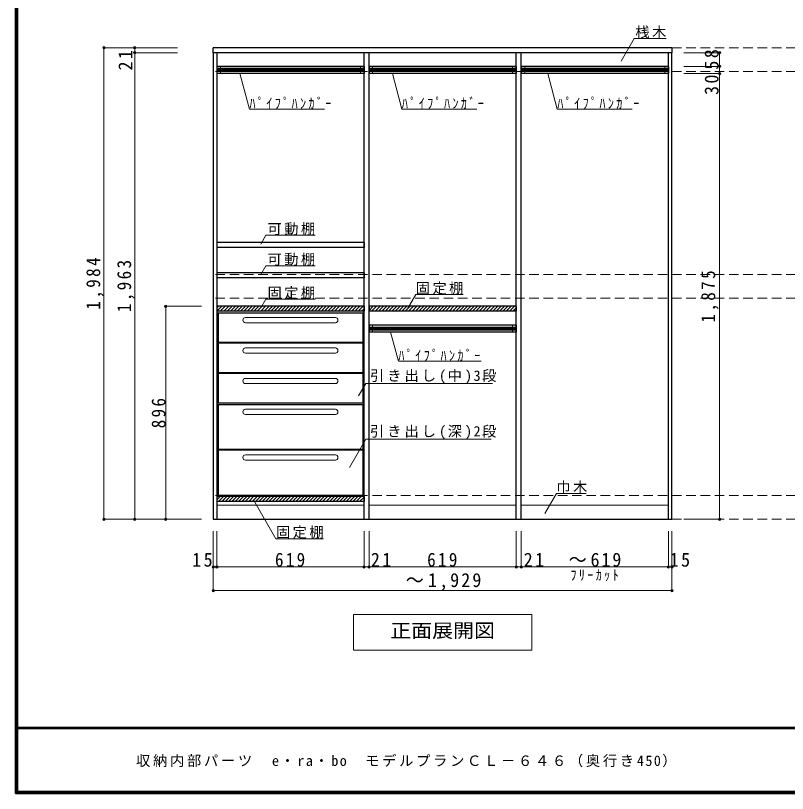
# Model space of a CAD drawing. Units: millimetres at full size, sheet at 1:20; details may follow other scales. Extents: x -3922 to 3878, y -2932 to 2722.
# Drawn here: x -3922 to -676, y -2864 to 408 of the extents above; entities that cross this region are included whole.
import ezdxf
from ezdxf.enums import TextEntityAlignment as Align

# ---------------------------------------------------------------- set-up
doc = ezdxf.new("R2010")
doc.units = ezdxf.units.MM
doc.header["$LTSCALE"] = 20
doc.header["$PDMODE"] = 32
doc.header["$PDSIZE"] = 10
doc.linetypes.add('DASHED2', pattern=[3, 2, -1])
for name, color, linetype, lineweight in [('0-2', 2, 'Continuous', 35), ('0-3_固定棚', 3, 'Continuous', 25), ('0-4_可動棚', 3, 'Continuous', 25), ('0-6_パイプハンガー', 4, 'Continuous', 9), ('0-7_桟木・巾木', 2, 'Continuous', 35), ('0-8', 7, 'Continuous', 18), ('0-A_文字', 7, 'Continuous', 18), ('0-B_寸法', 7, 'Continuous', 9), ('0-C_ハッチ', 4, 'Continuous', 9), ('F-1_枠', 6, 'Continuous', 40)]:
    doc.layers.add(name, color=color, linetype=linetype, lineweight=lineweight)
doc.layers.add('F-A_文字', color=7, linetype='Continuous')
doc.styles.add('ＭＳ ゴシック', font='')
doc.styles.get('ＭＳ ゴシック').set_extended_font_data('MS Gothic')

msp = doc.modelspace()

# ---------------------------------------------------------------- linework, layer by layer
at = {"layer": '0-2', "color": 3, "lineweight": 25}
for p, q in [((-3090.67, 251.73), (-3090.67, 272.73)), ((-1161.67, 272.73), (-3090.67, 272.73)), ((-1161.67, 272.73), (-1161.67, 251.73)), ((-3090.67, 251.73), (-3090.67, -1711.27)), ((-1161.67, 251.73), (-3090.67, 251.73)), ((-3075.67, 251.73), (-3075.67, -1711.27)), ((-2456.67, -1711.27), (-2456.67, 251.73)), ((-2435.67, -1711.27), (-2435.67, 251.73)), ((-1816.67, -1711.27), (-1816.67, 251.73)), ((-1795.67, -1711.27), (-1795.67, 251.73)), ((-1176.67, -1711.27), (-1176.67, 251.73)), ((-1161.67, -1711.27), (-1161.67, 251.73)), ((-3090.67, -1711.27), (-1161.67, -1711.27))]:
    msp.add_line(p, q, dxfattribs=at)
at = {"layer": '0-3_固定棚'}
for p, q in [((-3075.67, -815.27), (-3075.67, -836.27)), ((-2456.67, -815.27), (-3075.67, -815.27)), ((-2456.67, -815.27), (-2456.67, -836.27)), ((-2435.67, -815.27), (-2435.67, -836.27)), ((-1816.67, -815.27), (-2435.67, -815.27)), ((-1816.67, -815.27), (-1816.67, -836.27)), ((-2456.67, -836.27), (-3075.67, -836.27)), ((-1816.67, -836.27), (-2435.67, -836.27)), ((-3075.67, -1615.27), (-3075.67, -1636.27)), ((-2456.67, -1615.27), (-3075.67, -1615.27)), ((-2456.67, -1615.27), (-2456.67, -1636.27)), ((-2456.67, -1636.27), (-3075.67, -1636.27))]:
    msp.add_line(p, q, dxfattribs=at)
at = {"layer": '0-4_可動棚'}
for p, q in [((-2456.67, -546.27), (-3075.67, -546.27)), ((-3075.67, -546.27), (-3075.67, -567.27)), ((-2456.67, -546.27), (-2456.67, -567.27)), ((-2456.67, -567.27), (-3075.67, -567.27)), ((-3075.67, -674.27), (-3075.67, -695.27)), ((-2456.67, -674.27), (-3075.67, -674.27)), ((-2456.67, -674.27), (-2456.67, -695.27)), ((-2456.67, -695.27), (-3075.67, -695.27))]:
    msp.add_line(p, q, dxfattribs=at)
at = {"layer": '0-6_パイプハンガー', "color": 3, "lineweight": 25}
for p, q in [((-2456.67, 193.73), (-3075.67, 193.73)), ((-3075.67, 193.73), (-3075.67, 163.73)), ((-2456.67, 163.73), (-3075.67, 163.73)), ((-2456.67, 193.73), (-2456.67, 163.73)), ((-2435.67, 193.73), (-2435.67, 163.73)), ((-1816.67, 193.73), (-2435.67, 193.73)), ((-1816.67, 163.73), (-2435.67, 163.73)), ((-1816.67, 193.73), (-1816.67, 163.73)), ((-1176.67, 193.73), (-1795.67, 193.73)), ((-1795.67, 193.73), (-1795.67, 163.73)), ((-1176.67, 163.73), (-1795.67, 163.73)), ((-1176.67, 193.73), (-1176.67, 163.73)), ((-2435.67, -894.27), (-2435.67, -924.27)), ((-1816.67, -894.27), (-2435.67, -894.27)), ((-1816.67, -894.27), (-1816.67, -924.27)), ((-1816.67, -924.27), (-2435.67, -924.27))]:
    msp.add_line(p, q, dxfattribs=at)
at = {"layer": '0-6_パイプハンガー'}
for p, q in [((-3075.67, 184.73), (-2456.67, 184.73)), ((-3075.67, 180.73), (-2456.67, 180.73)), ((-3075.67, 176.73), (-2456.67, 176.73)), ((-3075.67, 172.73), (-2456.67, 172.73)), ((-2435.67, 184.73), (-1816.67, 184.73)), ((-2435.67, 180.73), (-1816.67, 180.73)), ((-2435.67, 176.73), (-1816.67, 176.73)), ((-2435.67, 172.73), (-1816.67, 172.73)), ((-1795.67, 184.73), (-1176.67, 184.73)), ((-1795.67, 180.73), (-1176.67, 180.73)), ((-1795.67, 176.73), (-1176.67, 176.73)), ((-1795.67, 172.73), (-1176.67, 172.73)), ((-2435.67, -903.27), (-1816.67, -903.27)), ((-2435.67, -907.27), (-1816.67, -907.27)), ((-2435.67, -911.27), (-1816.67, -911.27)), ((-2435.67, -915.27), (-1816.67, -915.27))]:
    msp.add_line(p, q, dxfattribs=at)
at = {"layer": '0-6_パイプハンガー', "color": 7, "lineweight": 18}
for p, q in [((-3060.67, 193.73), (-3060.67, 163.73)), ((-2471.67, 193.73), (-2471.67, 163.73)), ((-2420.67, 193.73), (-2420.67, 163.73)), ((-1831.67, 193.73), (-1831.67, 163.73)), ((-1780.67, 193.73), (-1780.67, 163.73)), ((-1191.67, 193.73), (-1191.67, 163.73)), ((-2420.67, -894.27), (-2420.67, -924.27)), ((-1831.67, -894.27), (-1831.67, -924.27))]:
    msp.add_line(p, q, dxfattribs=at)
at = {"layer": '0-7_桟木・巾木', "color": 7, "lineweight": 18}
for p, q in [((-2456.67, 191.73), (-3075.67, 191.73)), ((-1816.67, 191.73), (-2435.67, 191.73)), ((-1176.67, 191.73), (-1795.67, 191.73)), ((-3075.67, -1651.27), (-2456.67, -1651.27)), ((-2435.67, -1651.27), (-1816.67, -1651.27)), ((-1795.67, -1651.27), (-1176.67, -1651.27))]:
    msp.add_line(p, q, dxfattribs=at)
at = {"layer": '0-8', "color": 3, "lineweight": 25}
for p, q in [((-3070.67, -842.27), (-3070.67, -1223.27)), ((-2461.67, -967.27), (-3070.67, -967.27)), ((-2461.67, -970.27), (-3070.67, -970.27)), ((-2461.67, -1095.27), (-3070.67, -1095.27)), ((-2461.67, -1098.27), (-3070.67, -1098.27)), ((-2461.67, -1223.27), (-3070.67, -1223.27)), ((-3070.67, -1228.27), (-3070.67, -1609.27)), ((-3070.67, -1228.27), (-2461.67, -1228.27)), ((-2461.67, -1228.27), (-2461.67, -1609.27)), ((-2461.67, -1417.27), (-3070.67, -1417.27)), ((-2461.67, -1420.27), (-3070.67, -1420.27)), ((-3070.67, -1609.27), (-2461.67, -1609.27))]:
    msp.add_line(p, q, dxfattribs=at)
at = {"layer": '0-8'}
for p, q in [((-2955.17, -862.27), (-2577.17, -862.27)), ((-2955.17, -884.27), (-2577.17, -884.27)), ((-2955.17, -990.27), (-2577.17, -990.27)), ((-2955.17, -1012.27), (-2577.17, -1012.27)), ((-2955.17, -1118.27), (-2577.17, -1118.27)), ((-2955.17, -1140.27), (-2577.17, -1140.27)), ((-3070.67, -1223.27), (-3075.67, -1223.27)), ((-3075.67, -1228.27), (-3075.67, -1609.27)), ((-3070.67, -1228.27), (-3075.67, -1228.27)), ((-2461.67, -1223.27), (-2456.67, -1223.27)), ((-2955.17, -1248.27), (-2577.17, -1248.27)), ((-2955.17, -1270.27), (-2577.17, -1270.27)), ((-2955.17, -1440.27), (-2577.17, -1440.27)), ((-2955.17, -1462.27), (-2577.17, -1462.27)), ((-3070.67, -1609.27), (-3075.67, -1609.27)), ((-2461.67, -1609.27), (-2456.67, -1609.27))]:
    msp.add_line(p, q, dxfattribs=at)
for points in [[(-3070.67, -842.27), (-3075.67, -842.27), (-3075.67, -1223.27)], [(-2461.67, -842.27), (-2456.67, -842.27), (-2456.67, -1223.27)], [(-2461.67, -1228.27), (-2456.67, -1228.27), (-2456.67, -1609.27)]]:
    msp.add_lwpolyline(points, dxfattribs=at)
at = {"layer": '0-8', "color": 3, "lineweight": 25}
msp.add_lwpolyline([(-3070.67, -842.27), (-2461.67, -842.27), (-2461.67, -1223.27)], dxfattribs=at)
at = {"layer": '0-8'}
for centre, start, end in [((-2955.17, -873.27), 90, 270), ((-2577.17, -873.27), 270, 90), ((-2955.17, -1001.27), 90, 270), ((-2577.17, -1001.27), 270, 90), ((-2955.17, -1129.27), 90, 270), ((-2577.17, -1129.27), 270, 90), ((-2955.17, -1259.27), 90, 270), ((-2577.17, -1259.27), 270, 90), ((-2955.17, -1451.27), 90, 270), ((-2577.17, -1451.27), 270, 90)]:
    msp.add_arc(centre, 11, start, end, dxfattribs=at)
at = {"layer": '0-A_文字'}
for p, q in [((-1375.08, 216.5), (-1320.25, 311.47)), ((-1185.67, 311.47), (-1320.25, 311.47)), ((-2978.46, 163.73), (-2938.44, 14.41)), ((-2337.52, 163.73), (-2297.51, 14.41)), ((-1683.92, 163.73), (-1643.91, 14.41)), ((-2622.96, 14.41), (-2938.44, 14.41)), ((-1982.03, 14.41), (-2297.51, 14.41)), ((-1328.43, 14.41), (-1643.91, 14.41)), ((-2890.98, -553.31), (-2869.76, -516.55)), ((-2662.57, -516.55), (-2869.76, -516.55)), ((-2890.98, -681.31), (-2869.76, -644.55)), ((-2662.57, -644.55), (-2869.76, -644.55)), ((-2274.1, -826.33), (-2239.08, -765.68)), ((-2039.08, -765.68), (-2239.08, -765.68)), ((-2890.98, -822.31), (-2869.76, -785.55)), ((-2662.57, -785.55), (-2869.76, -785.55)), ((-2312.21, -1046.21), (-2344.89, -924.27)), ((-2312.21, -1046.21), (-1963.84, -1046.21)), ((-2449.3, -1140.57), (-2479.23, -1192.41)), ((-2449.3, -1140.57), (-1916.48, -1140.57)), ((-2449.3, -1374.56), (-2517.9, -1493.36)), ((-2449.3, -1374.56), (-1922.51, -1374.56)), ((-1696.74, -1686.83), (-1647.99, -1602.39)), ((-1647.99, -1602.39), (-1521.96, -1602.39)), ((-2827, -1792.65), (-2921.32, -1629.28)), ((-2627, -1792.65), (-2827, -1792.65))]:
    msp.add_line(p, q, dxfattribs=at)
for points in [[(-1751.17, -2111.27), (-1751.17, -2261.27), (-2501.17, -2261.27)], [(-1751.17, -2111.27), (-2501.17, -2111.27), (-2501.17, -2261.27)]]:
    msp.add_lwpolyline(points, dxfattribs=at)
at = {"layer": '0-B_寸法', "color": 4}
for p, q in [((-3550.67, 272.73), (-3550.67, -1711.27)), ((-3550.67, 272.73), (-3420.67, 272.73)), ((-3420.67, 272.73), (-3420.67, 251.73)), ((-3420.67, 272.73), (-3240.67, 272.73)), ((-3420.67, 251.73), (-3240.67, 251.73)), ((-3420.67, 251.73), (-3420.67, -1711.27)), ((-961.67, 251.73), (-1111.67, 251.73)), ((-961.67, 251.73), (-961.67, 193.73)), ((-961.67, 193.73), (-1111.67, 193.73)), ((-961.67, 163.73), (-1111.67, 163.73)), ((-961.67, 193.73), (-961.67, 163.73)), ((-961.67, 163.73), (-961.67, -1711.27)), ((-3290.67, -815.27), (-3140.67, -815.27)), ((-3290.67, -1711.27), (-3290.67, -815.27)), ((-3550.67, -1711.27), (-3420.67, -1711.27)), ((-3420.67, -1711.27), (-3140.67, -1711.27)), ((-961.67, -1711.27), (-1111.67, -1711.27)), ((-3090.67, -1911.27), (-3090.67, -1761.27)), ((-3075.67, -1911.27), (-3075.67, -1761.27)), ((-2456.67, -1911.27), (-2456.67, -1761.27)), ((-2435.67, -1911.27), (-2435.67, -1761.27)), ((-1816.67, -1911.27), (-1816.67, -1761.27)), ((-1795.67, -1911.27), (-1795.67, -1761.27)), ((-1176.67, -1911.27), (-1176.67, -1761.27)), ((-1161.67, -1911.27), (-1161.67, -1761.27)), ((-3075.67, -1911.27), (-3090.67, -1911.27)), ((-3090.67, -2011.27), (-3090.67, -1911.27)), ((-2456.67, -1911.27), (-3075.67, -1911.27)), ((-2435.67, -1911.27), (-2456.67, -1911.27)), ((-1176.67, -1911.27), (-2435.67, -1911.27)), ((-1161.67, -1911.27), (-1176.67, -1911.27)), ((-1161.67, -2011.27), (-1161.67, -1911.27)), ((-3090.67, -2011.27), (-1161.67, -2011.27))]:
    msp.add_line(p, q, dxfattribs=at)
at = {"layer": '0-B_寸法', "color": 4, "linetype": 'DASHED2'}
for p, q in [((3018.33, 272.73), (-3090.67, 272.73)), ((3018.33, 172.73), (-3090.67, 172.73)), ((3018.33, -681.27), (-3090.67, -681.27)), ((3018.33, -781.27), (-3090.67, -781.27)), ((3018.33, -1611.27), (-3090.67, -1611.27)), ((3018.33, -1711.27), (-3090.67, -1711.27))]:
    msp.add_line(p, q, dxfattribs=at)
at = {"layer": '0-B_寸法'}
for p in [(-3550.67, 272.73), (-3420.67, 272.73), (-3420.67, 251.73), (-961.67, 251.73), (-961.67, 193.73), (-961.67, 163.73), (-3290.67, -815.27), (-3550.67, -1711.27), (-3420.67, -1711.27), (-3290.67, -1711.27), (-961.67, -1711.27), (-3090.67, -1911.27), (-3075.67, -1911.27), (-2456.67, -1911.27), (-2435.67, -1911.27), (-1816.67, -1911.27), (-1795.67, -1911.27), (-1176.67, -1911.27), (-1161.67, -1911.27), (-3090.67, -2011.27), (-1161.67, -2011.27)]:
    msp.add_point(p, dxfattribs=at)
at = {"layer": '0-C_ハッチ'}
for p, q in [((-3075.67, -822.63), (-3068.3, -815.27)), ((-3075.16, -836.27), (-3054.16, -815.27)), ((-3061.02, -836.27), (-3040.02, -815.27)), ((-3046.88, -836.27), (-3025.88, -815.27)), ((-3032.73, -836.27), (-3011.73, -815.27)), ((-3018.59, -836.27), (-2997.59, -815.27)), ((-3004.45, -836.27), (-2983.45, -815.27)), ((-2990.31, -836.27), (-2969.31, -815.27)), ((-2976.17, -836.27), (-2955.17, -815.27)), ((-2962.02, -836.27), (-2941.02, -815.27)), ((-2947.88, -836.27), (-2926.88, -815.27)), ((-2933.74, -836.27), (-2912.74, -815.27)), ((-2919.6, -836.27), (-2898.6, -815.27)), ((-2905.46, -836.27), (-2884.46, -815.27)), ((-2891.31, -836.27), (-2870.31, -815.27)), ((-2877.17, -836.27), (-2856.17, -815.27)), ((-2863.03, -836.27), (-2842.03, -815.27)), ((-2848.89, -836.27), (-2827.89, -815.27)), ((-2834.75, -836.27), (-2813.75, -815.27)), ((-2820.6, -836.27), (-2799.6, -815.27)), ((-2806.46, -836.27), (-2785.46, -815.27)), ((-2792.32, -836.27), (-2771.32, -815.27)), ((-2778.18, -836.27), (-2757.18, -815.27)), ((-2764.03, -836.27), (-2743.03, -815.27)), ((-2749.89, -836.27), (-2728.89, -815.27)), ((-2735.75, -836.27), (-2714.75, -815.27)), ((-2721.61, -836.27), (-2700.61, -815.27)), ((-2707.47, -836.27), (-2686.47, -815.27)), ((-2693.32, -836.27), (-2672.32, -815.27)), ((-2679.18, -836.27), (-2658.18, -815.27)), ((-2665.04, -836.27), (-2644.04, -815.27)), ((-2650.9, -836.27), (-2629.9, -815.27)), ((-2636.76, -836.27), (-2615.76, -815.27)), ((-2622.61, -836.27), (-2601.61, -815.27)), ((-2608.47, -836.27), (-2587.47, -815.27)), ((-2594.33, -836.27), (-2573.33, -815.27)), ((-2580.19, -836.27), (-2559.19, -815.27)), ((-2566.04, -836.27), (-2545.04, -815.27)), ((-2551.9, -836.27), (-2530.9, -815.27)), ((-2537.76, -836.27), (-2516.76, -815.27)), ((-2523.62, -836.27), (-2502.62, -815.27)), ((-2509.48, -836.27), (-2488.48, -815.27)), ((-2495.33, -836.27), (-2474.33, -815.27)), ((-2481.19, -836.27), (-2460.19, -815.27)), ((-2435.67, -833.17), (-2417.77, -815.27)), ((-2435.67, -819.03), (-2431.91, -815.27)), ((-2424.62, -836.27), (-2403.62, -815.27)), ((-2410.48, -836.27), (-2389.48, -815.27)), ((-2396.34, -836.27), (-2375.34, -815.27)), ((-2382.2, -836.27), (-2361.2, -815.27)), ((-2368.05, -836.27), (-2347.05, -815.27)), ((-2353.91, -836.27), (-2332.91, -815.27)), ((-2339.77, -836.27), (-2318.77, -815.27)), ((-2325.63, -836.27), (-2304.63, -815.27)), ((-2311.49, -836.27), (-2290.49, -815.27)), ((-2297.34, -836.27), (-2276.34, -815.27)), ((-2283.2, -836.27), (-2262.2, -815.27)), ((-2269.06, -836.27), (-2248.06, -815.27)), ((-2254.92, -836.27), (-2233.92, -815.27)), ((-2240.78, -836.27), (-2219.78, -815.27)), ((-2226.63, -836.27), (-2205.63, -815.27)), ((-2212.49, -836.27), (-2191.49, -815.27)), ((-2198.35, -836.27), (-2177.35, -815.27)), ((-2184.21, -836.27), (-2163.21, -815.27)), ((-2170.06, -836.27), (-2149.06, -815.27)), ((-2155.92, -836.27), (-2134.92, -815.27)), ((-2141.78, -836.27), (-2120.78, -815.27)), ((-2127.64, -836.27), (-2106.64, -815.27)), ((-2113.5, -836.27), (-2092.5, -815.27)), ((-2099.35, -836.27), (-2078.35, -815.27)), ((-2085.21, -836.27), (-2064.21, -815.27)), ((-2071.07, -836.27), (-2050.07, -815.27)), ((-2056.93, -836.27), (-2035.93, -815.27)), ((-2042.79, -836.27), (-2021.79, -815.27)), ((-2028.64, -836.27), (-2007.64, -815.27)), ((-2014.5, -836.27), (-1993.5, -815.27)), ((-2000.36, -836.27), (-1979.36, -815.27)), ((-1986.22, -836.27), (-1965.22, -815.27)), ((-1972.07, -836.27), (-1951.07, -815.27)), ((-1957.93, -836.27), (-1936.93, -815.27)), ((-1943.79, -836.27), (-1922.79, -815.27)), ((-1929.65, -836.27), (-1908.65, -815.27)), ((-1915.51, -836.27), (-1894.51, -815.27)), ((-1901.36, -836.27), (-1880.36, -815.27)), ((-1887.22, -836.27), (-1866.22, -815.27)), ((-1873.08, -836.27), (-1852.08, -815.27)), ((-1858.94, -836.27), (-1837.94, -815.27)), ((-1844.8, -836.27), (-1823.8, -815.27)), ((-2467.05, -836.27), (-2456.67, -825.88)), ((-1830.65, -836.27), (-1816.67, -822.28)), ((-3075.67, -1628.73), (-3062.2, -1615.27)), ((-3069.06, -1636.27), (-3048.06, -1615.27)), ((-3054.92, -1636.27), (-3033.92, -1615.27)), ((-3040.78, -1636.27), (-3019.78, -1615.27)), ((-3026.63, -1636.27), (-3005.63, -1615.27)), ((-3012.49, -1636.27), (-2991.49, -1615.27)), ((-2998.35, -1636.27), (-2977.35, -1615.27)), ((-2984.21, -1636.27), (-2963.21, -1615.27)), ((-2970.06, -1636.27), (-2949.06, -1615.27)), ((-2955.92, -1636.27), (-2934.92, -1615.27)), ((-2941.78, -1636.27), (-2920.78, -1615.27)), ((-2927.64, -1636.27), (-2906.64, -1615.27)), ((-2913.5, -1636.27), (-2892.5, -1615.27)), ((-2899.35, -1636.27), (-2878.35, -1615.27)), ((-2885.21, -1636.27), (-2864.21, -1615.27)), ((-2871.07, -1636.27), (-2850.07, -1615.27)), ((-2856.93, -1636.27), (-2835.93, -1615.27)), ((-2842.79, -1636.27), (-2821.79, -1615.27)), ((-2828.64, -1636.27), (-2807.64, -1615.27)), ((-2814.5, -1636.27), (-2793.5, -1615.27)), ((-2800.36, -1636.27), (-2779.36, -1615.27)), ((-2786.22, -1636.27), (-2765.22, -1615.27)), ((-2772.07, -1636.27), (-2751.07, -1615.27)), ((-2757.93, -1636.27), (-2736.93, -1615.27)), ((-2743.79, -1636.27), (-2722.79, -1615.27)), ((-2729.65, -1636.27), (-2708.65, -1615.27)), ((-2715.51, -1636.27), (-2694.51, -1615.27)), ((-2701.36, -1636.27), (-2680.36, -1615.27)), ((-2687.22, -1636.27), (-2666.22, -1615.27)), ((-2673.08, -1636.27), (-2652.08, -1615.27)), ((-2658.94, -1636.27), (-2637.94, -1615.27)), ((-2644.8, -1636.27), (-2623.8, -1615.27)), ((-2630.65, -1636.27), (-2609.65, -1615.27)), ((-2616.51, -1636.27), (-2595.51, -1615.27)), ((-2602.37, -1636.27), (-2581.37, -1615.27)), ((-2588.23, -1636.27), (-2567.23, -1615.27)), ((-2574.08, -1636.27), (-2553.08, -1615.27)), ((-2559.94, -1636.27), (-2538.94, -1615.27)), ((-2545.8, -1636.27), (-2524.8, -1615.27)), ((-2531.66, -1636.27), (-2510.66, -1615.27)), ((-2517.52, -1636.27), (-2496.52, -1615.27)), ((-2503.37, -1636.27), (-2482.37, -1615.27)), ((-2489.23, -1636.27), (-2468.23, -1615.27)), ((-2475.09, -1636.27), (-2456.67, -1617.84)), ((-2460.95, -1636.27), (-2456.67, -1631.99))]:
    msp.add_line(p, q, dxfattribs=at)
at = {"layer": 'F-1_枠'}
for p, q in [((-3922.03, 2722.29), (-3922.03, -2864.37)), ((-3918.7, 2722.29), (-3918.7, -2864.37)), ((-3915.36, 2722.29), (-3915.36, -2864.37)), ((3877.97, -2587.71), (-3922.03, -2587.71)), ((3877.97, -2591.04), (-3922.03, -2591.04)), ((3877.97, -2857.71), (-3922.03, -2857.71)), ((3877.97, -2861.04), (-3922.03, -2861.04)), ((3877.97, -2864.37), (-3922.03, -2864.37))]:
    msp.add_line(p, q, dxfattribs=at)

# ---------------------------------------------------------------- texts
at = {"layer": '0-A_文字', "style": 'ＭＳ ゴシック', "width": 1.1}
msp.add_text('正面展開図', height=58.65, dxfattribs=at).set_placement((-2346.17, -2226.27), align=Align.BOTTOM_LEFT)
at = {"layer": '0-A_文字', "char_height": 43.99, "attachment_point": 7, "style": 'ＭＳ ゴシック'}
for s, insert in [('\\T1.17;桟木', (-1315.67, 311.47)), ('\\T1.39;\\W0.85;ﾊﾟｲﾌﾟﾊﾝｶﾞｰ', (-2938.44, 14.41)), ('\\T1.39;\\W0.85;ﾊﾟｲﾌﾟﾊﾝｶﾞｰ', (-2297.51, 14.41)), ('\\T1.39;\\W0.85;ﾊﾟｲﾌﾟﾊﾝｶﾞｰ', (-1643.91, 14.41)), ('\\T1.17;可動棚', (-2862.57, -516.55)), ('\\T1.17;可動棚', (-2862.57, -644.55)), ('\\T1.17;固定棚', (-2239.08, -765.68)), ('\\T1.17;固定棚', (-2862.57, -785.55)), ('\\T1.39;\\W0.85;ﾊﾟｲﾌﾟﾊﾝｶﾞｰ', (-2312.21, -1046.21)), ('\\T1.21;引き出し(中)3段', (-2431.7, -1140.57)), ('\\T1.21;引き出し(深)2段', (-2431.7, -1374.56)), ('\\T1.17;巾木', (-1647.99, -1602.39)), ('\\T1.17;固定棚', (-2827, -1792.65)), ('\\T1.39;\\W0.85;ﾌﾘｰｶｯﾄ', (-1588.67, -1971.27))]:
    msp.add_mtext(s, dxfattribs=dict(at, insert=insert))
at = {"layer": '0-B_寸法', "char_height": 58.65, "attachment_point": 7, "rotation": 90, "style": 'ＭＳ ゴシック'}
for s, insert in [('\\T1.27;\\W0.95;58', (-965.07, 180.23)), ('\\T1.27;\\W0.95;21', (-3431.05, 176.73)), ('\\T1.27;\\W0.95;30', (-965.07, 73.69)), ('\\T1.28;\\W0.9;1,984', (-3551.05, -829.27)), ('\\T1.28;\\W0.9;1,963', (-3421.05, -839.77)), ('\\T1.28;\\W0.9;1,875', (-965.07, -883.77)), ('\\T1.27;\\W0.9;896', (-3290.67, -1328.27))]:
    msp.add_mtext(s, dxfattribs=dict(at, insert=insert))
at = {"layer": '0-B_寸法', "char_height": 58.65, "attachment_point": 7, "style": 'ＭＳ ゴシック'}
for s, insert in [('\\T1.27;\\W0.95;15', (-3179.33, -1911.27)), ('\\T1.27;\\W0.9;619', (-2831.17, -1911.27)), ('\\T1.27;\\W0.95;21', (-2427.94, -1910.52)), ('\\T1.27;\\W0.9;619', (-2191.17, -1911.27)), ('\\T1.27;\\W0.95;21', (-1785.27, -1910.48)), ('\\T1.21;\\W0.95;～619', (-1596.17, -1911.27)), ('\\T1.27;\\W0.95;15', (-1171.67, -1911.27)), ('\\T1.23;\\W0.95;～1,929', (-2281.17, -2011.27))]:
    msp.add_mtext(s, dxfattribs=dict(at, insert=insert))
at = {"layer": 'F-A_文字', "insert": (-3415.36, -2754.37), "char_height": 43.99, "attachment_point": 7, "style": 'ＭＳ ゴシック'}
msp.add_mtext('\\T1.19;収納内部パーツ\u3000e・ra・bo\u3000モデルプランＣＬ－６４６（奥行き450）', dxfattribs=at)

doc.saveas('drawing.dxf')
